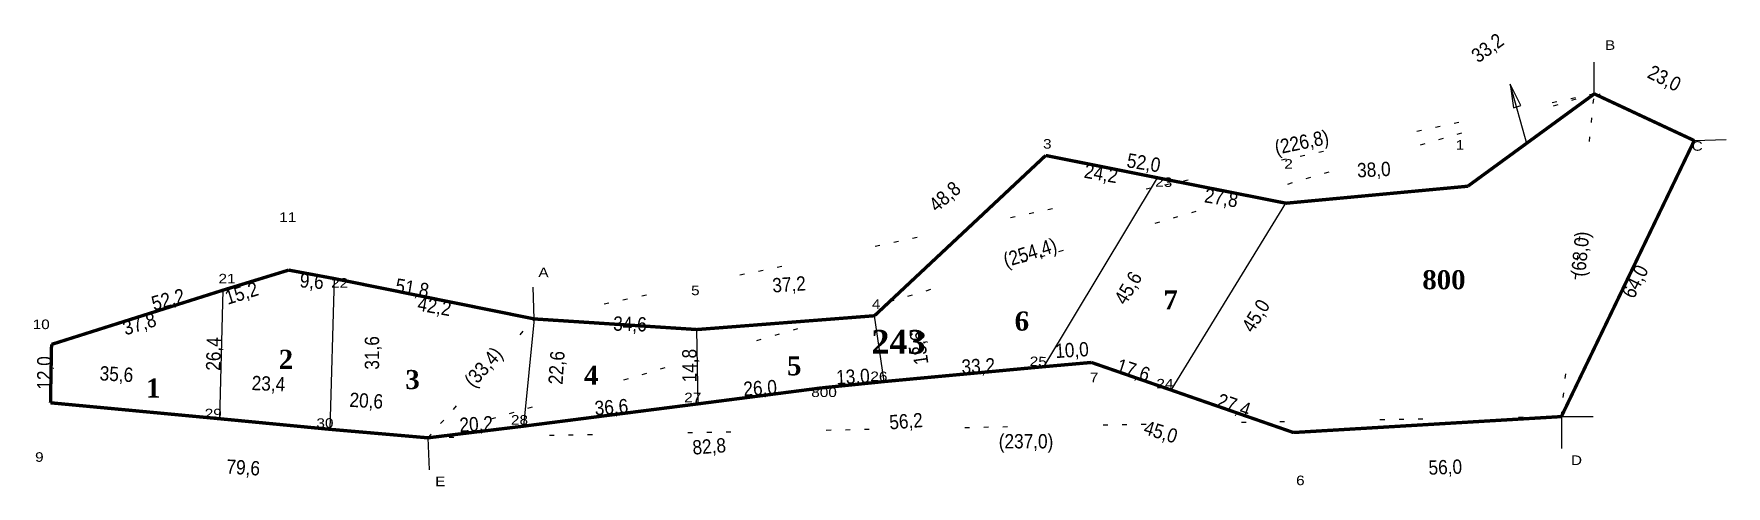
# Model space of a CAD drawing. Header units: metres. Extents: x 68 to 422, y 297 to 392.
import ezdxf
from ezdxf.enums import TextEntityAlignment as Align

# ---------------------------------------------------------------- set-up
doc = ezdxf.new("R2010")
doc.units = ezdxf.units.M
doc.linetypes.add('CHAINLINE', pattern=[29, -10, 1, -3, 1, -3, 1, -10])
doc.layers.add('BOUNDARY', color=1, linetype='Continuous', lineweight=100)
for name, color, linetype in [('BOUNDARY_DIMENSIONS', 220, 'Continuous'), ('CHAIN_LINES', 251, 'CHAINLINE'), ('CHAINLINE_DIMENSIONS', 251, 'Continuous'), ('DIMENSIONS', 200, 'Continuous'), ('SEPARATION_LINE', 7, 'Continuous'), ('STONES', 7, 'Continuous'), ('SUBDIVISION', 130, 'Continuous'), ('SUBDIVISION_LINES', 3, 'Continuous'), ('SURVEY_NUMBER', 1, 'Continuous')]:
    doc.layers.add(name, color=color, linetype=linetype)
doc.styles.add('TIMES_NEW_ROMAN', font='timesbd.ttf')

msp = doc.modelspace()

# ---------------------------------------------------------------- linework, layer by layer
at = {"layer": 'BOUNDARY', "const_width": 0.7}
for points in [[(368.13136499999996, 360.11398499999996), (394.63325999999995, 379.48931999999996)], [(394.63325999999995, 379.48931999999996), (415.56753, 369.6903)], [(415.56753, 369.6903), (387.729405, 311.787)], [(243.86197499999997, 332.94397499999997), (279.71747999999997, 366.57243)], [(279.71747999999997, 366.57243), (303.101505, 361.895625)], [(303.101505, 361.895625), (330.04881, 356.550705)], [(330.04881, 356.550705), (368.13136499999996, 360.11398499999996)], [(107.34380999999999, 338.28889499999997), (121.15151999999999, 342.52029)], [(121.15151999999999, 342.52029), (130.727835, 340.73865)], [(130.727835, 340.73865), (172.596375, 332.27585999999997)], [(71.488305, 326.93093999999996), (107.34380999999999, 338.28889499999997)], [(206.67023999999998, 330.04881), (243.86197499999997, 332.94397499999997)], [(172.596375, 332.27585999999997), (206.67023999999998, 330.04881)], [(71.26559999999999, 314.682165), (71.488305, 326.93093999999996)], [(279.27207, 322.25413499999996), (245.86631999999997, 319.136265)], [(289.293795, 323.144955), (279.27207, 322.25413499999996)], [(305.99667, 317.354625), (289.293795, 323.144955)], [(245.86631999999997, 319.136265), (232.726725, 317.800035)], [(232.726725, 317.800035), (206.892945, 314.45946)], [(331.60774499999997, 308.446425), (305.99667, 317.354625)], [(106.67569499999999, 311.34159), (71.26559999999999, 314.682165)], [(206.892945, 314.45946), (170.369325, 309.782655)], [(387.729405, 311.787), (331.60774499999997, 308.446425)], [(129.83701499999998, 309.11454), (106.67569499999999, 311.34159)], [(150.325875, 307.3329), (129.83701499999998, 309.11454)], [(170.369325, 309.782655), (150.325875, 307.3329)]]:
    msp.add_lwpolyline(points, dxfattribs=at)
at = {"layer": 'CHAIN_LINES', "linetype": 'CHAINLINE'}
for points in [[(394.63325999999995, 379.48931999999996), (150.325875, 307.3329)], [(394.63325999999995, 379.48931999999996), (172.596375, 332.27585999999997)], [(387.729405, 311.787), (394.63325999999995, 379.48931999999996)], [(394.63325999999995, 379.48931999999996), (415.56753, 369.6903)], [(415.56753, 369.6903), (387.729405, 311.787)], [(150.325875, 307.3329), (172.596375, 332.27585999999997)], [(387.729405, 311.787), (150.325875, 307.3329)]]:
    msp.add_lwpolyline(points, dxfattribs=at)
at = {"layer": 'SEPARATION_LINE'}
for points in [[(394.63325999999995, 379.48931999999996), (394.63325999999995, 386.17046999999997)], [(395.746785, 379.48931999999996), (395.746785, 378.8746520251465)], [(415.56753, 369.6903), (422.24868, 369.913005)], [(172.596375, 332.27585999999997), (172.37366999999998, 338.95700999999997)], [(387.729405, 311.787), (387.729405, 305.10585)], [(387.729405, 311.787), (394.410555, 311.787)], [(150.325875, 307.3329), (150.54858, 300.65175)]]:
    msp.add_lwpolyline(points, dxfattribs=at)
at = {"layer": 'SUBDIVISION_LINES'}
for points in [[(380.602845, 368.79947999999996), (377.039565, 381.49366499999996)], [(377.039565, 381.49366499999996), (377.70768, 376.594155)], [(379.266615, 377.039565), (377.039565, 381.49366499999996)], [(377.70768, 376.594155), (379.266615, 377.039565)], [(303.101505, 361.895625), (279.27207, 322.25413499999996)], [(305.99667, 317.354625), (330.04881, 356.550705)], [(129.83701499999998, 309.11454), (130.727835, 340.73865)], [(107.34380999999999, 338.28889499999997), (106.67569499999999, 311.34159)], [(172.596375, 332.27585999999997), (170.369325, 309.782655)], [(206.892945, 314.45946), (206.67023999999998, 330.04881)], [(245.86631999999997, 319.136265), (243.86197499999997, 332.94397499999997)]]:
    msp.add_lwpolyline(points, dxfattribs=at)

# ---------------------------------------------------------------- texts
at = {"layer": 'BOUNDARY_DIMENSIONS', "width": 0.9}
for s, rotation, p in [('33,2', 36.21883726561453, (372.255865949707, 389.14024606842037)), ('23,0', -26.56505117707799, (409.3340192248535, 382.78535128143307)), ('52,0', -9.18883607735876, (300.25645678070066, 365.0435623498535)), ('38,0', 2.7426113574815973, (348.45648470672603, 363.62158875)), ('48,8', 40.81508387488159, (258.5727657366943, 357.96822015014646)), ('51,8', -9.668668661083634, (147.03429537185667, 338.7632577374267)), ('37,2', 3.8140748342903548, (225.96540446228025, 339.5404960125732)), ('64,0', 63.10376303450663, (403.1628587814331, 340.1384583938598)), ('52,2', 15.296547314430068, (95.90791028892517, 336.370280007019)), ('34,6', -1.6180945327374552, (192.64984291900635, 331.222469699707)), ('12,0', 90, (69.96722944221496, 320.94351390014646)), ('56,2', 4.210498403302206, (250.46072523742674, 310.83494428070065)), ('45,0', -17.002852638757364, (303.8353141690063, 308.57892795043944)), ('82,8', 4.398705354995532, (209.23803517456054, 305.5557048568725)), ('79,6', -3.468229258917148, (111.64535761871338, 301.11052175628663)), ('56,0', 1.9198101299555026, (363.4200477932739, 301.1940361312866))]:
    msp.add_text(s, height=3, rotation=rotation, dxfattribs=at).set_placement(p, align=Align.MIDDLE_CENTER)
at = {"layer": 'CHAINLINE_DIMENSIONS', "width": 0.9}
for s, rotation, p in [('(226,8)', 11.888658039627973, (333.3303649127197, 369.3528986627197)), ('(254,4)', 17.354024636261325, (276.43479688201904, 346.2038258065796)), ('(68,0)', 84.28940686250034, (391.6801895251465, 345.9109681878662)), ('(33,4)', 48.3664606634298, (161.92323379714963, 322.18286776885986))]:
    msp.add_text(s, height=3, rotation=rotation, dxfattribs=at).set_placement(p, align=Align.MIDDLE_CENTER)
msp.add_text('(237,0)', height=3, dxfattribs=at).set_placement((275.601895949707, 306.6168974441528), align=Align.MIDDLE_CENTER)
at = {"layer": 'DIMENSIONS', "width": 0.9}
for s, rotation, p in [('24,2', -9.79620991747452, (291.3226342877197, 362.8009213687134)), ('27,8', -9.122896205378472, (316.50611949371336, 357.6831512255859)), ('9,6', -4.8852025681173, (126.00760089385986, 340.2063817877197)), ('45,6', 59.03624346792648, (296.96708598815917, 338.7888666375732)), ('15,2', 17.354024636261325, (111.28569121856688, 337.70429437499996)), ('42,2', -10.054335599994348, (151.6955161871338, 334.9282841619873)), ('37,8', 17.030156772887047, (89.89042023742675, 331.2580965188598)), ('45,0', 57.917812843933966, (323.71507925628663, 332.9517772869873)), ('26,4', 88.45184230102204, (105.41073223114013, 324.9277096124267)), ('31,6', 90, (138.59599965957642, 325.1481853875732)), ('13,6', 98.130102354156, (253.18663226257323, 326.1626050314331)), ('10,0', 3.468229258917148, (285.2216264630127, 325.7639679748535)), ('22,6', 86.23596513509428, (177.25536659042356, 322.0414479190063)), ('14,8', 90, (205.08568930343625, 322.48018383728026)), ('33,2', 2.7591076586202736, (265.5979775628662, 322.4156042807007)), ('17,6', -17.801872051490882, (298.0694784567261, 321.5370178317261)), ('35,6', -3.0848123304975923, (85.08667175628662, 320.7063325314331)), ('23,4', -2.371842189789219, (116.92792049057006, 318.7131200628662)), ('26,0', 3.6214847041173406, (219.9067111312866, 317.80447985687255)), ('13,0', 3.1033593217433726, (239.34439646301269, 320.1963429748535)), ('20,6', -3.3664606634298013, (137.41900971542358, 315.1398221438598)), ('36,6', 4.05934636479925, (188.7536200314331, 313.7969180621338)), ('27,4', -18.89824691526381, (319.1462965118408, 314.2011145880127)), ('20,2', 3.323120445135443, (160.4355660282898, 310.22806499999996))]:
    msp.add_text(s, height=3, rotation=rotation, dxfattribs=at).set_placement(p, align=Align.MIDDLE_CENTER)
at = {"layer": 'STONES', "width": 1.2}
for s, p in [('B', (397.94043740570066, 389.7148151815796)), ('3', (280.0582115817261, 369.0032501815796)), ('1', (366.48780101257324, 368.78054518157955)), ('2', (330.5933253561401, 364.78410232543945)), ('11', (120.96556322799682, 353.63660518157957)), ('21', (108.2390850514984, 340.73196232543944)), ('5', (206.3384117248535, 338.2577130377197)), ('4', (244.19937633728026, 335.37479518157954)), ('10', (69.32027168907165, 331.1434001815796)), ('7', (289.8583597869873, 320.0081501815796)), ('800', (233.29463362426756, 316.89028018157956)), ('28', (169.50412069656372, 311.0999501815796)), ('9', (68.93053793907166, 303.3052751815796)), ('D', (390.8996074127197, 302.6371601815796)), ('E', (152.92373072799683, 298.18306018157955))]:
    msp.add_text(s, height=2, dxfattribs=at).set_placement(p, align=Align.MIDDLE_CENTER)
for s, rotation, p in [('C', -0.7848246029918882, (416.19221589385984, 368.5578401815796)), ('23', -1.5343414997007685, (304.45221136871334, 360.98587018157957)), ('22', -0.9710219310791666, (131.83913757156373, 339.8411423254394)), ('A', -1.2060487792199577, (174.5416999127197, 342.05594518157955)), ('25', -1.548157698977968, (278.1663336941528, 323.3487251815796)), ('26', -0.5070290609147755, (244.7828623498535, 320.23085518157956)), ('24', -0.4982116126136419, (304.6960668191528, 318.68416732543943)), ('27', -0.5115558665870411, (205.78944471542357, 315.7890023254394)), ('29', 0.5208563745019584, (105.36284807350158, 312.4361801815796)), ('30', 0.48969559312922417, (128.75244273742675, 310.4318351815796)), ('9', -180, (333.07203309356686, 298.40576518157957))]:
    msp.add_text(s, height=2, rotation=rotation, dxfattribs=at).set_placement(p, align=Align.MIDDLE_CENTER)
at = {"layer": 'SUBDIVISION', "style": 'TIMES_NEW_ROMAN'}
for s, p in [('800', (363.13164862426754, 340.4970101815796)), ('7', (305.8931197869873, 336.26561518157956)), ('2', (120.58251035614013, 323.8063823254394)), ('5', (227.0499767248535, 322.4456580377197)), ('1', (92.78335601257324, 317.7811001815796)), ('3', (147.1033333781433, 319.56274018157956)), ('4', (184.51443633728027, 320.4535601815796))]:
    msp.add_text(s, height=4, dxfattribs=at).set_placement(p, align=Align.MIDDLE_CENTER)
msp.add_text('9', height=4, rotation=-180, dxfattribs=at).set_placement((274.7233230935669, 331.8115151815796), align=Align.MIDDLE_CENTER)
at = {"layer": 'SURVEY_NUMBER', "style": 'TIMES_NEW_ROMAN'}
msp.add_text('243', height=5, dxfattribs=at).set_placement((248.8722784946823, 327.46823076461794), align=Align.MIDDLE_CENTER)

doc.saveas('drawing.dxf')
